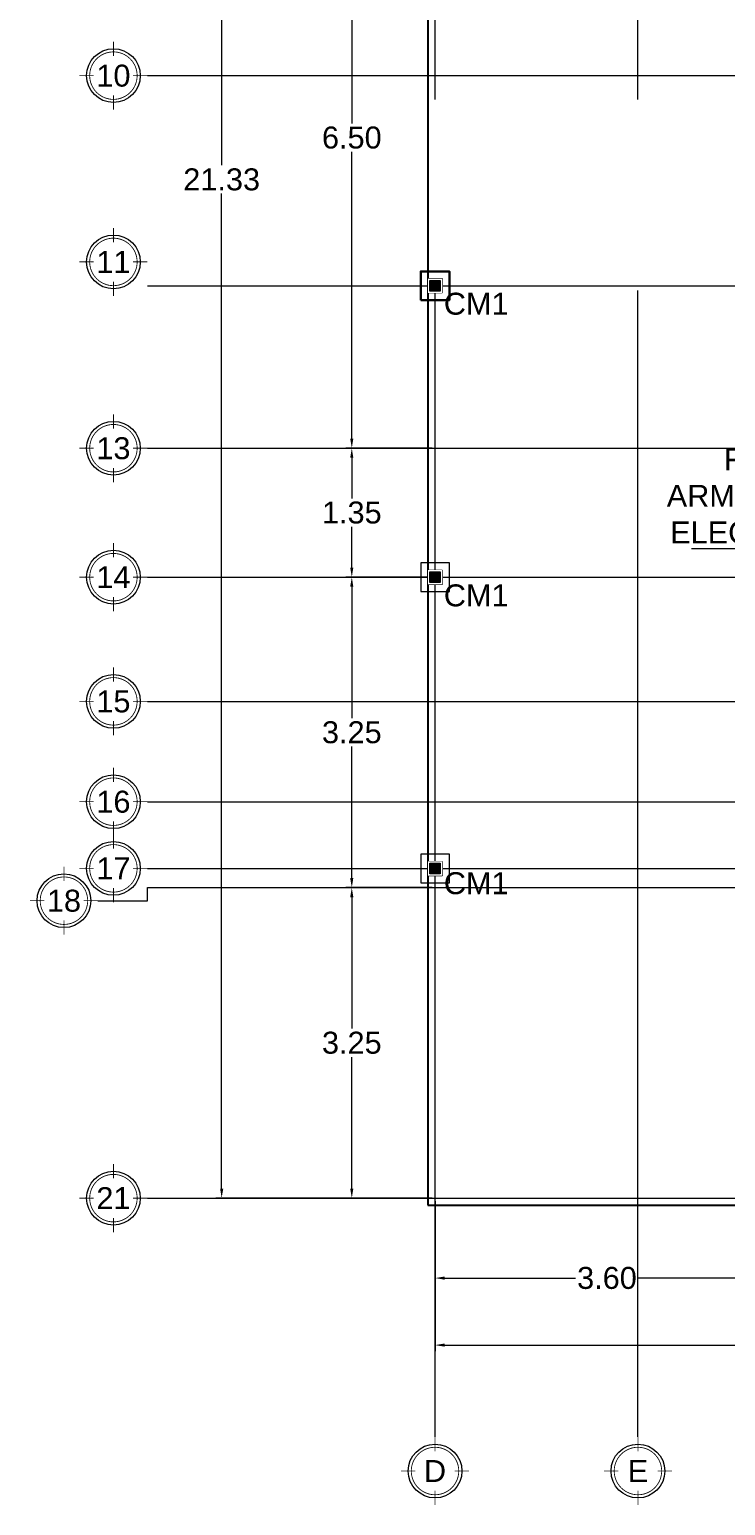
# Model space of a CAD drawing. Header units: metres. Extents: x 14 to 161, y 5 to 309.
# Drawn here: x 105.23 to 112.52, y 274.18 to 289.63 of the extents above; entities that cross this region are included whole.
import ezdxf
from ezdxf import colors
from ezdxf.entities.mleader import LeaderData, LeaderLine
from ezdxf.enums import TextEntityAlignment as Align
from ezdxf.math import Vec2, Vec3

# ---------------------------------------------------------------- set-up
doc = ezdxf.new("R2010")
doc.units = ezdxf.units.M
doc.set_wipeout_variables(frame=1)
doc.header["$PDMODE"] = 35
doc.linetypes.add('CENTRO2', pattern=[0.9, 0.6, -0.1, 0.1, -0.1])
for name, color, linetype, lineweight in [('A-Acabados arquitectonicos', 254, 'Continuous', 20), ('E-Burbuja eje', 5, 'Continuous', 15), ('E-Castillos', 3, 'Continuous', 5), ('E-Ejes', 1, 'CENTRO2', 9), ('E-Hatch', 1, 'Continuous', 5), ('E-Muro de Mamposteria', 5, 'Continuous', 30), ('E-Textos', 3, 'Continuous', 15)]:
    doc.layers.add(name, color=color, linetype=linetype, lineweight=lineweight)
for name, color, linetype in [('E-Columna de Madera', 6, 'Continuous'), ('E-Cotas', 2, 'Continuous'), ('E-Limites', 1, 'Continuous')]:
    doc.layers.add(name, color=color, linetype=linetype)
doc.styles.add('ARIAL', font='arial.ttf')
doc.styles.add('General', font='arial.ttf', dxfattribs={"height": 2.3})
doc.dimstyles.new('Generales', dxfattribs={"dimscale": 0, "dimtxt": 2.3, "dimasz": 2, "dimexe": 1.25, "dimexo": 0.625, "dimtad": 0, "dimtih": 1, "dimtoh": 1, "dimzin": 1, "dimdsep": 46, "dimtxsty": 'General', "dimcen": 2, "dimclrd": 2, "dimclre": 2, "dimclrt": 3, "dimadec": 0, "dimazin": 0, "dimtfac": 1, "dimtmove": 0, "dimatfit": 3, "dimfxl": 1, "dimlwd": 13, "dimlwe": 13, "dimarcsym": 0})

# ---------------------------------------------------------------- blocks, each defined once
blk = doc.blocks.new('*D438')
at = {"layer": 'Defpoints', "color": 0, "ltscale": 0.5, "transparency": 16777216}
for p in [(109.479, 298.718), (107.244, 277.393), (109.479, 277.393)]:
    blk.add_point(p, dxfattribs=at)
at = {"layer": 'E-Cotas', "color": 2, "linetype": 'Continuous', "lineweight": 13, "ltscale": 0.5, "transparency": 16777216}
for p, q in [((109.447, 298.718), (107.182, 298.718)), ((107.244, 298.618), (107.244, 288.204)), ((107.244, 277.493), (107.244, 287.907)), ((109.447, 277.393), (107.182, 277.393))]:
    blk.add_line(p, q, dxfattribs=at)
at = {"layer": 'E-Cotas', "color": 2, "ltscale": 0.5, "transparency": 16777216}
for points in [[(107.228, 298.618), (107.261, 298.618), (107.244, 298.718)], [(107.228, 277.493), (107.261, 277.493), (107.244, 277.393)]]:
    blk.add_solid(points, dxfattribs=at)
at = {"layer": 'E-Cotas', "color": 3, "ltscale": 0.5, "transparency": 16777216, "insert": (107.244, 288.055), "char_height": 0.23, "attachment_point": 5, "style": 'General'}
blk.add_mtext('21.33', dxfattribs=at)
blk = doc.blocks.new('*D434')
at = {"layer": 'Defpoints', "color": 0, "ltscale": 0.5, "transparency": 16777216}
for p in [(109.479, 291.743), (108.607, 285.243), (109.479, 285.243)]:
    blk.add_point(p, dxfattribs=at)
at = {"layer": 'E-Cotas', "color": 2, "linetype": 'Continuous', "lineweight": 13, "ltscale": 0.5, "transparency": 16777216}
for p, q in [((109.447, 291.743), (108.544, 291.743)), ((108.607, 291.643), (108.607, 288.641)), ((108.607, 285.343), (108.607, 288.344)), ((109.447, 285.243), (108.544, 285.243))]:
    blk.add_line(p, q, dxfattribs=at)
at = {"layer": 'E-Cotas', "color": 2, "ltscale": 0.5, "transparency": 16777216}
for points in [[(108.59, 291.643), (108.623, 291.643), (108.607, 291.743)], [(108.59, 285.343), (108.623, 285.343), (108.607, 285.243)]]:
    blk.add_solid(points, dxfattribs=at)
at = {"layer": 'E-Cotas', "color": 3, "ltscale": 0.5, "transparency": 16777216, "insert": (108.607, 288.493), "char_height": 0.23, "attachment_point": 5, "style": 'General'}
blk.add_mtext('6.50', dxfattribs=at)
blk = doc.blocks.new('*D433')
at = {"layer": 'Defpoints', "color": 0, "ltscale": 0.5, "transparency": 16777216}
for p in [(109.479, 285.243), (108.607, 283.893), (109.479, 283.893)]:
    blk.add_point(p, dxfattribs=at)
at = {"layer": 'E-Cotas', "color": 2, "linetype": 'Continuous', "lineweight": 13, "ltscale": 0.5, "transparency": 16777216}
for p, q in [((109.447, 285.243), (108.544, 285.243)), ((108.607, 285.143), (108.607, 284.716)), ((108.607, 283.993), (108.607, 284.419)), ((109.447, 283.893), (108.544, 283.893))]:
    blk.add_line(p, q, dxfattribs=at)
at = {"layer": 'E-Cotas', "color": 2, "ltscale": 0.5, "transparency": 16777216}
for points in [[(108.59, 285.143), (108.623, 285.143), (108.607, 285.243)], [(108.59, 283.993), (108.623, 283.993), (108.607, 283.893)]]:
    blk.add_solid(points, dxfattribs=at)
at = {"layer": 'E-Cotas', "color": 3, "ltscale": 0.5, "transparency": 16777216, "insert": (108.607, 284.568), "char_height": 0.23, "attachment_point": 5, "style": 'General'}
blk.add_mtext('1.35', dxfattribs=at)
blk = doc.blocks.new('*D432')
at = {"layer": 'Defpoints', "color": 0, "ltscale": 0.5, "transparency": 16777216}
for p in [(109.479, 283.893), (108.607, 280.643), (109.479, 280.643)]:
    blk.add_point(p, dxfattribs=at)
at = {"layer": 'E-Cotas', "color": 2, "linetype": 'Continuous', "lineweight": 13, "ltscale": 0.5, "transparency": 16777216}
for p, q in [((109.447, 283.893), (108.544, 283.893)), ((108.607, 283.793), (108.607, 282.417)), ((108.607, 280.743), (108.607, 282.119)), ((109.447, 280.643), (108.544, 280.643))]:
    blk.add_line(p, q, dxfattribs=at)
at = {"layer": 'E-Cotas', "color": 2, "ltscale": 0.5, "transparency": 16777216}
for points in [[(108.59, 283.793), (108.623, 283.793), (108.607, 283.893)], [(108.59, 280.743), (108.623, 280.743), (108.607, 280.643)]]:
    blk.add_solid(points, dxfattribs=at)
at = {"layer": 'E-Cotas', "color": 3, "ltscale": 0.5, "transparency": 16777216, "insert": (108.607, 282.268), "char_height": 0.23, "attachment_point": 5, "style": 'General'}
blk.add_mtext('3.25', dxfattribs=at)
blk = doc.blocks.new('*D431')
at = {"layer": 'Defpoints', "color": 0, "ltscale": 0.5, "transparency": 16777216}
for p in [(109.479, 280.643), (108.607, 277.393), (109.479, 277.393)]:
    blk.add_point(p, dxfattribs=at)
at = {"layer": 'E-Cotas', "color": 2, "linetype": 'Continuous', "lineweight": 13, "ltscale": 0.5, "transparency": 16777216}
for p, q in [((109.447, 280.643), (108.544, 280.643)), ((108.607, 280.543), (108.607, 279.167)), ((108.607, 277.493), (108.607, 278.869)), ((109.447, 277.393), (108.544, 277.393))]:
    blk.add_line(p, q, dxfattribs=at)
at = {"layer": 'E-Cotas', "color": 2, "ltscale": 0.5, "transparency": 16777216}
for points in [[(108.59, 280.543), (108.623, 280.543), (108.607, 280.643)], [(108.59, 277.493), (108.623, 277.493), (108.607, 277.393)]]:
    blk.add_solid(points, dxfattribs=at)
at = {"layer": 'E-Cotas', "color": 3, "ltscale": 0.5, "transparency": 16777216, "insert": (108.607, 279.018), "char_height": 0.23, "attachment_point": 5, "style": 'General'}
blk.add_mtext('3.25', dxfattribs=at)
blk = doc.blocks.new('*D421')
at = {"layer": 'Defpoints', "color": 0, "ltscale": 0.5, "transparency": 16777216}
for p in [(109.479, 277.393), (113.079, 277.393), (113.079, 276.556)]:
    blk.add_point(p, dxfattribs=at)
at = {"layer": 'E-Cotas', "color": 2, "linetype": 'Continuous', "lineweight": 13, "ltscale": 0.5, "transparency": 16777216}
for p, q in [((109.479, 277.361), (109.479, 276.493)), ((113.079, 277.361), (113.079, 276.493)), ((109.579, 276.556), (110.949, 276.556)), ((112.979, 276.556), (111.608, 276.556))]:
    blk.add_line(p, q, dxfattribs=at)
at = {"layer": 'E-Cotas', "color": 2, "ltscale": 0.5, "transparency": 16777216}
for points in [[(109.579, 276.572), (109.579, 276.539), (109.479, 276.556)], [(112.979, 276.572), (112.979, 276.539), (113.079, 276.556)]]:
    blk.add_solid(points, dxfattribs=at)
at = {"layer": 'E-Cotas', "color": 3, "ltscale": 0.5, "transparency": 16777216, "insert": (111.279, 276.556), "char_height": 0.23, "attachment_point": 5, "style": 'General'}
blk.add_mtext('3.60', dxfattribs=at)
blk = doc.blocks.new('*D415')
at = {"layer": 'Defpoints', "color": 0, "ltscale": 0.5, "transparency": 16777216}
for p in [(109.479, 277.393), (131.139, 277.393), (131.139, 275.854)]:
    blk.add_point(p, dxfattribs=at)
at = {"layer": 'E-Cotas', "color": 2, "linetype": 'Continuous', "lineweight": 13, "ltscale": 0.5, "transparency": 16777216}
for p, q in [((109.479, 277.361), (109.479, 275.792)), ((131.139, 277.361), (131.139, 275.792)), ((109.579, 275.854), (119.887, 275.854)), ((131.039, 275.854), (120.73, 275.854))]:
    blk.add_line(p, q, dxfattribs=at)
at = {"layer": 'E-Cotas', "color": 2, "ltscale": 0.5, "transparency": 16777216}
for points in [[(109.579, 275.871), (109.579, 275.838), (109.479, 275.854)], [(131.039, 275.871), (131.039, 275.838), (131.139, 275.854)]]:
    blk.add_solid(points, dxfattribs=at)
at = {"layer": 'E-Cotas', "color": 3, "ltscale": 0.5, "transparency": 16777216, "insert": (120.309, 275.854), "char_height": 0.23, "attachment_point": 5, "style": 'General'}
blk.add_mtext('21.66', dxfattribs=at)
blk = doc.blocks.new('*U468')
at = {"layer": 'E-Castillos'}
blk.add_lwpolyline([(-0.075, -0.075), (-0.075, 0.075), (0.075, 0.075), (0.075, -0.075), (-0.075, -0.075)], dxfattribs=at)
blk.add_wipeout([(-0.075, -0.075), (0.075, -0.075), (0.075, 0.075), (-0.075, 0.075)])
at = {"layer": 'E-Hatch'}
h = blk.add_hatch(color=1, dxfattribs=at)
h.dxf.hatch_style = 1
h.paths.add_polyline_path([(-0.055, -0.055), (-0.055, 0.055), (0.055, 0.055), (0.055, -0.055)])
at = {"layer": 'E-Castillos'}
blk.add_lwpolyline([(-0.055, -0.055), (-0.055, 0.055), (0.055, 0.055), (0.055, -0.055)], close=True, dxfattribs=at)
blk = doc.blocks.new('k-burb-colmn')
at = {"const_width": 0.00024}
for points in [[(0, 0.0055), (0, 0.0095)], [(0, 0.0055), (0, 0.0095)], [(-0.0055, 0), (-0.0095, 0)], [(-0.0055, 0), (-0.0095, 0)], [(0.0055, 0), (0.0095, 0)], [(0.0055, 0), (0.0095, 0)], [(0, -0.0055), (0, -0.0095)], [(0, -0.0055), (0, -0.0095)]]:
    blk.add_lwpolyline(points, dxfattribs=at)
blk.add_lwpolyline([(-0.00663, 0, 1), (0.00663, 0, 1)], format="xyb", close=True, dxfattribs=at)
blk.add_lwpolyline([(-0.00663, 0, 1), (0.00663, 0, 1)], format="xyb", close=True, dxfattribs=at)
at = {"linetype": 'Continuous'}
blk.add_circle((0, 0), 0.0075, dxfattribs=at)
blk.add_circle((0, 0), 0.0075, dxfattribs=at)
at = {"color": 2, "style": 'ARIAL'}
blk.add_attdef('NUM', text='', height=0.023, dxfattribs=at).set_placement((0.00124, 0.00008), align=Align.MIDDLE_CENTER)

msp = doc.modelspace()

# ---------------------------------------------------------------- linework, layer by layer
at = {"layer": 'A-Acabados arquitectonicos', "ltscale": 100}
for points in [[(109.32862, 286.79254), (109.62862, 286.79254), (109.62862, 287.09254), (109.32862, 287.09254)], [(109.32862, 283.74254), (109.62862, 283.74254), (109.62862, 284.04254), (109.32862, 284.04254)], [(109.32862, 280.69254), (109.62862, 280.69254), (109.62862, 280.99254), (109.32862, 280.99254)]]:
    msp.add_lwpolyline(points, close=True, dxfattribs=at)
at = {"layer": 'E-Ejes', "ltscale": 20}
for points in [[(109.47862, 274.89254), (109.47862, 301.11958)], [(111.60361, 274.89254), (111.60361, 301.11958)], [(106.4666, 289.14254), (134.31684, 289.14254)], [(106.4666, 286.94254), (134.31684, 286.94254)], [(106.4666, 285.24254), (134.31684, 285.24254)], [(106.4666, 283.89254), (134.31684, 283.89254)], [(106.4666, 282.59254), (134.31684, 282.59254)], [(106.4666, 281.54254), (134.31684, 281.54254)], [(106.4666, 280.84254), (134.31684, 280.84254)], [(105.94855, 280.50619), (106.4666, 280.50619), (106.4666, 280.64294), (134.31684, 280.64294), (134.31684, 280.50619), (134.83489, 280.50619)], [(106.4666, 277.39254), (134.31684, 277.39254)]]:
    msp.add_lwpolyline(points, dxfattribs=at)
at = {"layer": 'E-Limites', "color": 1}
for p, q in [((109.40362, 295.40754), (109.40362, 277.31754)), ((109.40362, 277.31754), (119.36361, 277.31754))]:
    msp.add_line(p, q, dxfattribs=at)
at = {"layer": 'E-Muro de Mamposteria', "ltscale": 100}
msp.add_lwpolyline([(109.32862, 286.79254), (109.62862, 286.79254), (109.62862, 287.09254), (109.32862, 287.09254)], close=True, dxfattribs=at)

# ---------------------------------------------------------------- block references
at = {"layer": 'E-Burbuja eje', "linetype": 'ByBlock'}
ref = msp.add_blockref('k-burb-colmn', (106.11035, 289.14254), dxfattribs=dict(at, xscale=37.49999999999999, yscale=37.49999999999999, zscale=37.49999999999999))
ref.add_attrib('NUM', '10', dxfattribs={"layer": '0', "color": 2, "height": 0.23, "style": 'ARIAL'}).set_placement((106.11035, 289.14254), align=Align.MIDDLE_CENTER)
ref = msp.add_blockref('k-burb-colmn', (106.11035, 287.19254), dxfattribs=dict(at, xscale=37.49999999999999, yscale=37.49999999999999, zscale=37.49999999999999))
ref.add_attrib('NUM', '11', dxfattribs={"layer": '0', "color": 2, "height": 0.23, "style": 'ARIAL'}).set_placement((106.11035, 287.19254), align=Align.MIDDLE_CENTER)
ref = msp.add_blockref('k-burb-colmn', (106.11035, 285.24254), dxfattribs=dict(at, xscale=37.49999999999999, yscale=37.49999999999999, zscale=37.49999999999999))
ref.add_attrib('NUM', '13', dxfattribs={"layer": '0', "color": 2, "height": 0.23, "style": 'ARIAL'}).set_placement((106.11035, 285.24254), align=Align.MIDDLE_CENTER)
ref = msp.add_blockref('k-burb-colmn', (106.11035, 283.89254), dxfattribs=dict(at, xscale=37.49999999999999, yscale=37.49999999999999, zscale=37.49999999999999))
ref.add_attrib('NUM', '14', dxfattribs={"layer": '0', "color": 2, "height": 0.23, "style": 'ARIAL'}).set_placement((106.11035, 283.89254), align=Align.MIDDLE_CENTER)
ref = msp.add_blockref('k-burb-colmn', (106.11035, 282.59254), dxfattribs=dict(at, xscale=37.49999999999999, yscale=37.49999999999999, zscale=37.49999999999999))
ref.add_attrib('NUM', '15', dxfattribs={"layer": '0', "color": 2, "height": 0.23, "style": 'ARIAL'}).set_placement((106.11035, 282.59254), align=Align.MIDDLE_CENTER)
ref = msp.add_blockref('k-burb-colmn', (106.11035, 281.54254), dxfattribs=dict(at, xscale=37.49999999999999, yscale=37.49999999999999, zscale=37.49999999999999))
ref.add_attrib('NUM', '16', dxfattribs={"layer": '0', "color": 2, "height": 0.23, "style": 'ARIAL'}).set_placement((106.11035, 281.54254), align=Align.MIDDLE_CENTER)
ref = msp.add_blockref('k-burb-colmn', (106.11034, 280.84443), dxfattribs=dict(at, xscale=37.49999999999999, yscale=37.49999999999999, zscale=37.49999999999999))
ref.add_attrib('NUM', '17', dxfattribs={"layer": '0', "color": 2, "height": 0.23, "style": 'ARIAL'}).set_placement((106.11034, 280.84443), align=Align.MIDDLE_CENTER)
ref = msp.add_blockref('k-burb-colmn', (105.5923, 280.50619), dxfattribs=dict(at, xscale=37.49999999999999, yscale=37.49999999999999, zscale=37.49999999999999))
ref.add_attrib('NUM', '18', dxfattribs={"layer": '0', "color": 2, "height": 0.23, "style": 'ARIAL'}).set_placement((105.5923, 280.50619), align=Align.MIDDLE_CENTER)
ref = msp.add_blockref('k-burb-colmn', (106.11035, 277.39254), dxfattribs=dict(at, xscale=37.49999999999999, yscale=37.49999999999999, zscale=37.49999999999999))
ref.add_attrib('NUM', '21', dxfattribs={"layer": '0', "color": 2, "height": 0.23, "style": 'ARIAL'}).set_placement((106.11035, 277.39254), align=Align.MIDDLE_CENTER)
ref = msp.add_blockref('k-burb-colmn', (109.47862, 274.53629), dxfattribs=dict(at, xscale=37.49999999999999, yscale=37.49999999999999, zscale=37.49999999999999))
ref.add_attrib('NUM', 'D', dxfattribs={"layer": '0', "color": 2, "height": 0.23, "style": 'ARIAL'}).set_placement((109.47862, 274.53629), align=Align.MIDDLE_CENTER)
ref = msp.add_blockref('k-burb-colmn', (111.60361, 274.53629), dxfattribs=dict(at, xscale=37.49999999999999, yscale=37.49999999999999, zscale=37.49999999999999))
ref.add_attrib('NUM', 'E', dxfattribs={"layer": '0', "color": 2, "height": 0.23, "style": 'ARIAL'}).set_placement((111.60361, 274.53629), align=Align.MIDDLE_CENTER)

# ---------------------------------------------------------------- texts
at = {"layer": 'E-Textos', "ltscale": 0.5, "char_height": 0.23, "width": 0.08, "attachment_point": 1, "style": 'General'}
for insert in [(109.57073, 286.87011), (109.57073, 283.81704), (109.57073, 280.80427)]:
    msp.add_mtext('CM1', dxfattribs=dict(at, insert=insert))

# ---------------------------------------------------------------- dimensions: what is measured, and where the dimension line sits
at = {"layer": 'E-Cotas', "ltscale": 0.5}
for base, p1, p2, picture, middle in [((107.24437, 277.39254), (109.47862, 298.71803), (109.47862, 277.39254), '*D438', (107.24437, 288.05528)), ((108.60657, 285.24254), (109.47862, 291.74254), (109.47862, 285.24254), '*D434', (108.60657, 288.49254)), ((108.60657, 283.89254), (109.47862, 285.24254), (109.47862, 283.89254), '*D433', (108.60657, 284.56754)), ((108.60657, 280.64294), (109.47862, 283.89254), (109.47862, 280.64294), '*D432', (108.60657, 282.26774)), ((108.60657, 277.39254), (109.47862, 280.64294), (109.47862, 277.39254), '*D431', (108.60657, 279.01774))]:
    dim = msp.add_linear_dim(base=base, p1=p1, p2=p2, angle=90, dimstyle='Generales', override={"dimscale": 0, "dimtxt": 1.15, "dimasz": 1, "dimexe": 0.625, "dimexo": 0.3125, "dimgap": 0.3125, "dimcen": 1, "dimtix": 1, "dimtofl": 1, "dimtmove": 0, "dimatfit": 3}, dxfattribs=at)
    dim.commit()
    dim.dimension.update_dxf_attribs({"geometry": picture, "text_midpoint": middle})
for base, p2, picture, middle in [((113.07861, 276.5558), (113.07861, 277.39254), '*D421', (111.27862, 276.5558)), ((131.13861, 275.85428), (131.13861, 277.39254), '*D415', (120.30862, 275.85428))]:
    dim = msp.add_linear_dim(base=base, p1=(109.47862, 277.39254), p2=p2, dimstyle='Generales', override={"dimscale": 0, "dimtxt": 1.15, "dimasz": 1, "dimexe": 0.625, "dimexo": 0.3125, "dimgap": 0.3125, "dimcen": 1, "dimtix": 1, "dimtofl": 1, "dimtmove": 0, "dimatfit": 3}, dxfattribs=at)
    dim.commit()
    dim.dimension.update_dxf_attribs({"geometry": picture, "text_midpoint": middle})

# ---------------------------------------------------------------- leaders
ml = msp.add_multileader_mtext('Standard', dxfattribs=at)
ml.set_content('{\\C3;FIRME, e=10 CM\\PARMADO DE MALLA\\PELECTROSOLDADA}', color=3, style='General')
ml.set_leader_properties(color=2, linetype='Continuous', lineweight=15)
ml.build(insert=Vec2(0, 0))
ml.multileader.update_dxf_attribs({"text_left_attachment_type": 5, "text_right_attachment_type": 5, "dogleg_length": 3, "arrow_head_size": 0.2, "scale": 0.1})
ctx = ml.context
ctx.base_point, ctx.scale, ctx.char_height, ctx.arrow_head_size, ctx.landing_gap_size, ctx.plane_origin = Vec3(111.90439, 284.18779), 0.1, 0.23, 0.2, 0, Vec3(116.84475, 287.00744)
ctx.left_attachment, ctx.right_attachment, ctx.text_align_type = 5, 5, 2
notes = []
notes.append((ctx, [(0, (1, 1, 0), (115.29371, 284.18779), (-1, 0), 0.3, [(0, [(116.4223, 285.60044)], 0, [])])]))
ctx.mtext.insert, ctx.mtext.alignment, ctx.mtext.flow_direction = Vec3(114.99371, 285.24254), 3, 5
for ctx, leaders in notes:
    for number, flags, end, landing, length, lines in leaders:
        leader = LeaderData()
        leader.index, (leader.has_last_leader_line, leader.has_dogleg_vector, leader.attachment_direction) = number, flags
        leader.last_leader_point, leader.dogleg_vector, leader.dogleg_length = Vec3(end), Vec3(landing), length
        for number, points, colour, breaks in lines:
            line = LeaderLine()
            line.index, line.vertices, line.color, line.breaks = number, Vec3.list(points), colors.encode_raw_color(colour), breaks
            leader.lines.append(line)
        ctx.leaders.append(leader)

# ---------------------------------------------------------------- next in the draw order: block references
at = {"layer": 'E-Columna de Madera', "ltscale": 0.5}
for p in [(109.47862, 286.94254), (109.47862, 283.89254), (109.47862, 280.84254)]:
    msp.add_blockref('*U468', p, dxfattribs=at)

doc.saveas('drawing.dxf')
